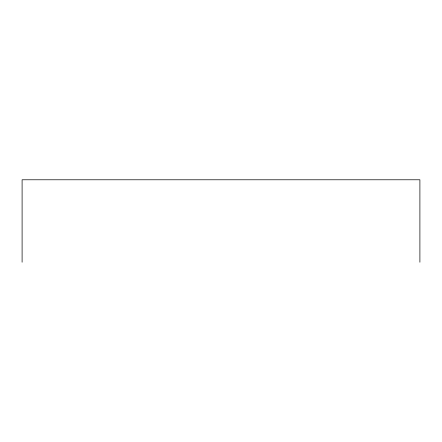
<?xml version="1.0" encoding="UTF-8"?>
<svg xmlns="http://www.w3.org/2000/svg" width="442" height="442" viewBox="0 0 442 442"><rect width="100%" height="100%" fill="white"/><g stroke="black" fill="none" stroke-linecap="round" stroke-linejoin="round"><path stroke-width="0.66" d="M419.9 262.222L419.9 179.778L22.1 179.778L22.1 262.222"/></g></svg>
